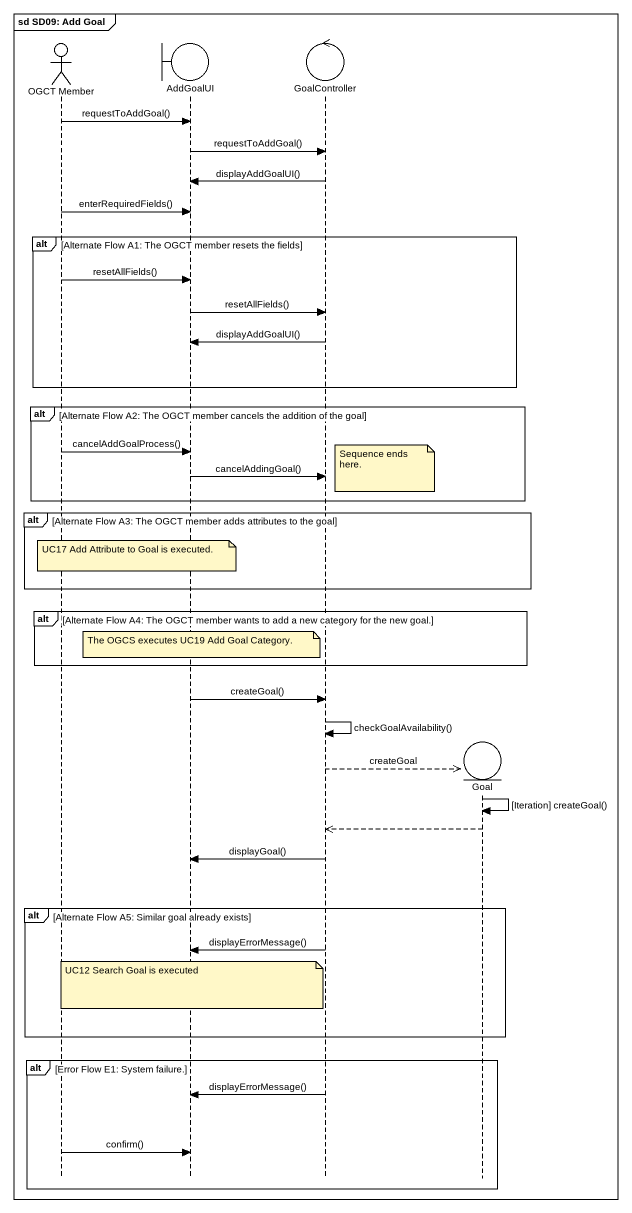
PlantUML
@startuml
mainframe sd SD09: Add Goal
hide footbox
actor "OGCT Member" as OGCT_Member
boundary AddGoalUI
control GoalController
entity Goal

OGCT_Member -> AddGoalUI : requestToAddGoal()
AddGoalUI -> GoalController : requestToAddGoal()
GoalController -> AddGoalUI : displayAddGoalUI()
OGCT_Member -> AddGoalUI : enterRequiredFields()
alt Alternate Flow A1: The OGCT member resets the fields
  OGCT_Member -> AddGoalUI : resetAllFields()
  AddGoalUI -> GoalController : resetAllFields()
  GoalController -> AddGoalUI : displayAddGoalUI()
end
alt Alternate Flow A2: The OGCT member cancels the addition of the goal
  OGCT_Member -> AddGoalUI : cancelAddGoalProcess()
  note right of GoalController : Sequence ends here.
  AddGoalUI -> GoalController : cancelAddingGoal()
end
alt Alternate Flow A3: The OGCT member adds attributes to the goal
  note over AddGoalUI : UC17 Add Attribute to Goal is executed.
end
alt Alternate Flow A4: The OGCT member wants to add a new category for the new goal.
  note over AddGoalUI : The OGCS executes UC19 Add Goal Category.
end
AddGoalUI -> GoalController : createGoal()
GoalController -> GoalController : checkGoalAvailability()
GoalController -->> Goal ** : createGoal
Goal -> Goal : [Iteration] createGoal()
Goal -->> GoalController
GoalController -> AddGoalUI : displayGoal()
alt Alternate Flow A5: Similar goal already exists
  GoalController -> AddGoalUI : displayErrorMessage()
  note over AddGoalUI : UC12 Search Goal is executed
end
alt Error Flow E1: System failure.
  GoalController -> AddGoalUI : displayErrorMessage()
  OGCT_Member -> AddGoalUI : confirm()
end
@enduml
